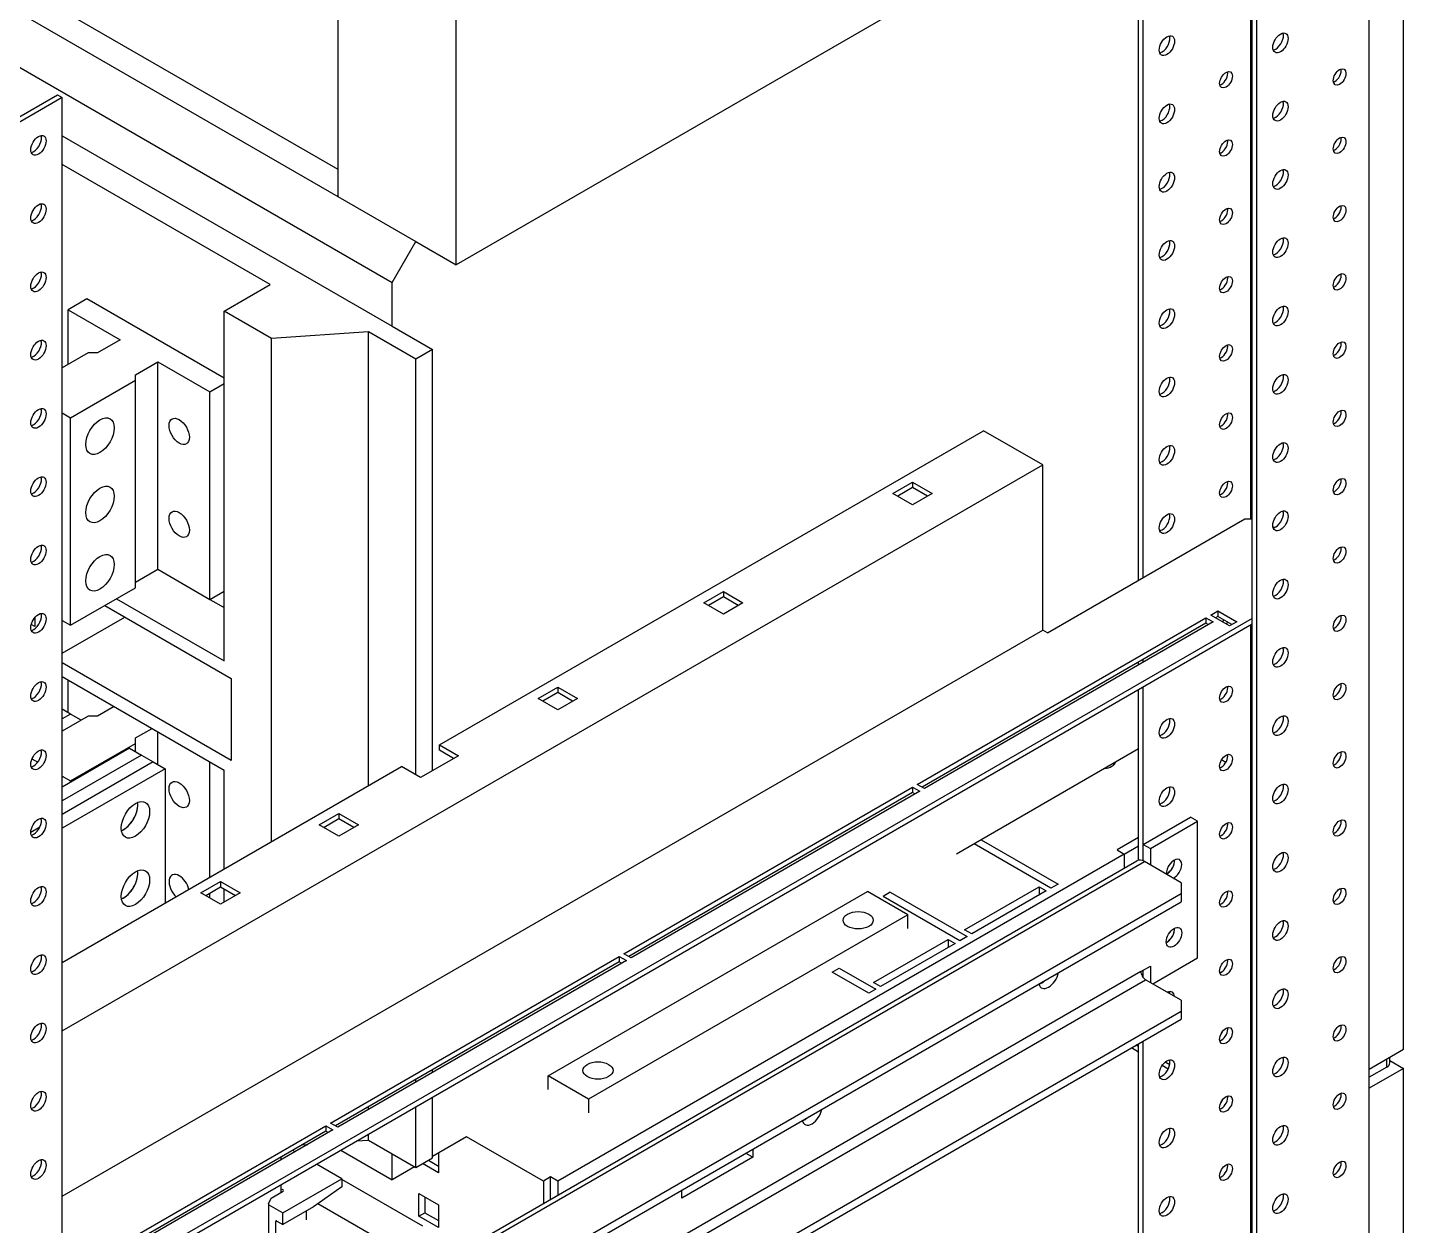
# Model space of a CAD drawing. Header units: millimetres. Extents: x -116965 to 323937, y 291661 to 566926.
# Drawn here: x -23646.8 to -23441.1, y 302216.9 to 302396 of the extents above; entities that cross this region are included whole.
import ezdxf

# ---------------------------------------------------------------- set-up
doc = ezdxf.new("R2010")
doc.units = ezdxf.units.MM
doc.layers.add('ALPHA', color=255, linetype='Continuous')

msp = doc.modelspace()

# ---------------------------------------------------------------- linework, layer by layer
at = {"layer": 'ALPHA'}
for p, q in [((-23463.943601, 302322.538049), (-23463.943601, 302507.678649)), ((-23480.737387, 302313.352463), (-23480.737387, 302498.799249)), ((-23480.03028, 302313.760711), (-23480.03028, 302498.391)), ((-23446.265931, 302028.803404), (-23446.265931, 302498.288938)), ((-23463.766824, 302019.515756), (-23463.766824, 302489.00129)), ((-23463.059717, 302019.107507), (-23463.059717, 302488.593041)), ((-23441.139407, 302243.235819), (-23441.139407, 302485.327055)), ((-23759.867791, 302466.853817), (-23600.415211, 302374.793828)), ((-23776.838353, 302464.404328), (-23592.283483, 302357.851524)), ((-23761.635557, 302463.791955), (-23600.415211, 302370.711345)), ((-23600.415212, 302407.657815), (-23600.415211, 302370.711345)), ((-23512.026864, 302401.329968), (-23582.737542, 302360.505138)), ((-23582.737542, 302360.505138), (-23582.737542, 302397.451608)), ((-23658.397965, 302376.630948), (-23642.311286, 302385.918596)), ((-23641.604179, 302385.510348), (-23658.397965, 302375.814451)), ((-23642.311286, 302385.918596), (-23641.604179, 302385.510348)), ((-23641.604179, 301916.024814), (-23641.604179, 302385.510348)), ((-23641.604179, 302379.794868), (-23592.283483, 302351.319551)), ((-23610.491483, 302357.545337), (-23641.604179, 302375.508261)), ((-23600.415211, 302370.711345), (-23588.747949, 302363.975248)), ((-23592.283483, 302357.851524), (-23588.747949, 302363.975248)), ((-23588.747949, 302363.975248), (-23582.737542, 302360.505138)), ((-23617.385774, 302353.564917), (-23610.491483, 302357.545337)), ((-23592.283483, 302351.319551), (-23592.283483, 302357.851524)), ((-23637.89187, 302355.402034), (-23640.720297, 302353.769041)), ((-23617.385774, 302343.562834), (-23637.89187, 302355.402034)), ((-23640.720297, 302353.769041), (-23632.942123, 302349.27831)), ((-23640.720297, 302345.604075), (-23640.720297, 302353.769041)), ((-23617.385773, 302301.309136), (-23617.385774, 302353.564917)), ((-23610.314706, 302349.482434), (-23617.385774, 302353.564917)), ((-23595.819017, 302350.503055), (-23610.314706, 302349.482434)), ((-23595.819016, 302282.631778), (-23595.819017, 302350.503055)), ((-23588.747949, 302346.420572), (-23595.819017, 302350.503055)), ((-23592.283483, 302351.319551), (-23586.273076, 302347.849441)), ((-23632.942123, 302349.27831), (-23636.30088, 302347.33913)), ((-23610.314705, 302274.262688), (-23610.314706, 302349.482434)), ((-23637.715094, 302347.33913), (-23641.604179, 302345.093765)), ((-23636.30088, 302347.33913), (-23637.715094, 302347.33913)), ((-23630.644026, 302344.073144), (-23627.285269, 302346.012323)), ((-23627.285269, 302346.012323), (-23619.507094, 302341.521592)), ((-23627.285268, 302314.985454), (-23627.285269, 302346.012323)), ((-23586.273076, 302347.849441), (-23588.747949, 302346.420572)), ((-23588.747949, 302284.264772), (-23588.747949, 302346.420572)), ((-23586.273075, 302284.877144), (-23586.273076, 302347.849441)), ((-23630.644026, 302343.256647), (-23630.644026, 302344.073144)), ((-23640.366744, 302337.643233), (-23630.644026, 302343.256647)), ((-23630.644025, 302312.229778), (-23630.644026, 302343.256647)), ((-23619.507094, 302341.521592), (-23617.385774, 302342.746337)), ((-23619.507094, 302310.494722), (-23619.507094, 302341.521592)), ((-23641.604179, 302338.357667), (-23640.366744, 302337.643233)), ((-23640.366744, 302306.616363), (-23640.366744, 302337.643233)), ((-23585.212414, 302288.755503), (-23503.895134, 302335.704056)), ((-23495.056299, 302330.600953), (-23503.895134, 302335.704056)), ((-23641.604179, 302245.991495), (-23495.056299, 302330.600953)), ((-23495.056299, 302305.901931), (-23495.056299, 302330.600953)), ((-23517.436229, 302326.314346), (-23514.501736, 302328.008576)), ((-23514.501736, 302328.008576), (-23514.501736, 302327.19208)), ((-23514.501736, 302328.008576), (-23511.567242, 302326.314346)), ((-23514.501736, 302324.620115), (-23517.436229, 302326.314346)), ((-23514.501736, 302327.19208), (-23516.729122, 302325.906098)), ((-23512.274349, 302325.906098), (-23514.501736, 302327.19208)), ((-23511.567242, 302326.314346), (-23514.501736, 302324.620115)), ((-23494.349192, 302305.493683), (-23464.827484, 302322.538049)), ((-23464.827484, 302322.538049), (-23463.766824, 302322.538049)), ((-23460.424412, 302321.220679), (-23460.656886, 302321.354898)), ((-23630.644025, 302313.046274), (-23627.285268, 302314.985454)), ((-23627.285268, 302314.985454), (-23619.507094, 302310.494722)), ((-23640.366744, 302306.616363), (-23630.644025, 302312.229778)), ((-23619.507094, 302310.494722), (-23617.385773, 302311.719467)), ((-23545.7205, 302309.984414), (-23542.786007, 302311.678645)), ((-23542.786007, 302311.678645), (-23542.786007, 302310.862148)), ((-23542.786007, 302311.678645), (-23539.851514, 302309.984414)), ((-23635.240219, 302309.576164), (-23616.325113, 302298.655522)), ((-23633.472452, 302310.596784), (-23617.385773, 302301.309136)), ((-23619.507094, 302310.494722), (-23617.385773, 302309.269978)), ((-23542.786007, 302308.290184), (-23545.7205, 302309.984414)), ((-23542.786007, 302310.862148), (-23545.013393, 302309.576166)), ((-23540.55862, 302309.576166), (-23542.786007, 302310.862148)), ((-23539.851514, 302309.984414), (-23542.786007, 302308.290184)), ((-23645.670044, 302307.793402), (-23645.670044, 302306.412239)), ((-23641.604179, 302302.431819), (-23632.235015, 302307.841109)), ((-23463.766824, 302307.636987), (-23641.604179, 302204.962541)), ((-23641.604179, 302307.330797), (-23640.366744, 302306.616363)), ((-23641.604179, 302204.146045), (-23463.766824, 302306.82049)), ((-23513.794629, 302282.835903), (-23470.661115, 302307.739049)), ((-23470.661115, 302306.922552), (-23513.087522, 302282.427655)), ((-23469.600455, 302307.126676), (-23512.733969, 302282.22353)), ((-23470.661115, 302307.739049), (-23470.661115, 302306.922552)), ((-23470.661115, 302307.739049), (-23469.600455, 302307.126676)), ((-23470.307562, 302306.718428), (-23470.661115, 302306.922552)), ((-23469.954008, 302308.147297), (-23468.893348, 302308.759669)), ((-23467.125581, 302306.514304), (-23469.954008, 302308.147297)), ((-23468.893348, 302307.943173), (-23469.246902, 302307.739049)), ((-23468.893348, 302308.759669), (-23468.893348, 302307.943173)), ((-23468.893348, 302308.759669), (-23466.064921, 302307.126676)), ((-23466.772028, 302306.718428), (-23468.893348, 302307.943173)), ((-23466.064921, 302307.126676), (-23467.125581, 302306.514304)), ((-23645.670044, 302306.412239), (-23646.224811, 302306.732534)), ((-23641.604179, 302221.292473), (-23495.056299, 302305.901931)), ((-23494.349192, 302305.493683), (-23495.056299, 302305.901931)), ((-23463.943601, 302039.866933), (-23463.943601, 302306.718428)), ((-23616.325113, 302286.408073), (-23641.604179, 302301.002949)), ((-23480.737387, 302300.696766), (-23480.737387, 302301.105014)), ((-23480.03028, 302301.105014), (-23480.03028, 302301.513262)), ((-23641.604179, 302298.961708), (-23617.385773, 302284.979204)), ((-23616.325113, 302298.655522), (-23616.325113, 302286.408073)), ((-23640.720297, 302293.552418), (-23640.720297, 302298.451398)), ((-23570.469237, 302295.695724), (-23567.534744, 302297.389954)), ((-23567.534744, 302296.573458), (-23569.76213, 302295.287476)), ((-23567.534744, 302297.389954), (-23567.534744, 302296.573458)), ((-23567.534744, 302297.389954), (-23564.600251, 302295.695724)), ((-23565.307358, 302295.287476), (-23567.534744, 302296.573458)), ((-23480.737387, 302271.503607), (-23480.737387, 302297.022531)), ((-23480.03028, 302271.393575), (-23480.03028, 302297.430779)), ((-23633.826006, 302294.470977), (-23636.300879, 302293.042108)), ((-23567.534744, 302294.001494), (-23570.469237, 302295.695724)), ((-23564.600251, 302295.695724), (-23567.534744, 302294.001494)), ((-23640.366743, 302293.348294), (-23641.604179, 302294.062728)), ((-23640.366743, 302293.348294), (-23641.604179, 302292.63386)), ((-23640.366743, 302293.348294), (-23641.604179, 302292.63386)), ((-23637.715093, 302293.042108), (-23641.604179, 302290.796743)), ((-23638.775753, 302292.429736), (-23640.366743, 302293.348294)), ((-23636.300879, 302293.042108), (-23637.715093, 302293.042108)), ((-23630.644025, 302289.776122), (-23628.169152, 302291.204991)), ((-23627.285268, 302285.795701), (-23627.285268, 302290.69468)), ((-23640.366743, 302283.346211), (-23630.644025, 302288.959625)), ((-23630.644025, 302288.959625), (-23630.644025, 302289.776122)), ((-23630.644025, 302287.73488), (-23630.644025, 302288.959625)), ((-23585.212414, 302287.939007), (-23585.212414, 302288.755503)), ((-23585.212414, 302288.755503), (-23582.383986, 302287.12251)), ((-23646.109527, 302286.661809), (-23645.230562, 302286.154338)), ((-23631.527909, 302288.245191), (-23641.604179, 302282.427653)), ((-23629.760142, 302287.22457), (-23641.604179, 302280.386411)), ((-23629.760142, 302287.22457), (-23641.604179, 302280.386411)), ((-23631.527909, 302288.245191), (-23629.760142, 302287.22457)), ((-23629.760142, 302287.22457), (-23627.992375, 302286.203949)), ((-23582.383986, 302287.12251), (-23588.040841, 302283.856524)), ((-23583.091093, 302286.714262), (-23585.212414, 302287.939007)), ((-23480.737387, 302288.143131), (-23507.961613, 302272.425216)), ((-23467.688018, 302286.120426), (-23468.330911, 302286.4916)), ((-23627.992375, 302286.203949), (-23641.604179, 302278.34517)), ((-23627.992375, 302286.203949), (-23641.604179, 302278.34517)), ((-23641.604179, 302256.197702), (-23590.869268, 302285.489517)), ((-23626.224608, 302285.183328), (-23641.604179, 302276.303928)), ((-23627.992375, 302286.203949), (-23626.224608, 302285.183328)), ((-23626.224608, 302285.183328), (-23626.224608, 302265.077102)), ((-23619.507093, 302268.955461), (-23619.507093, 302286.203949)), ((-23617.385773, 302270.180205), (-23617.385773, 302284.979204)), ((-23588.040841, 302283.856524), (-23590.869268, 302285.489517)), ((-23641.604179, 302284.060645), (-23640.366743, 302283.346211)), ((-23640.366743, 302283.142087), (-23640.366743, 302283.346211)), ((-23557.635249, 302257.524509), (-23514.501736, 302282.427655)), ((-23514.501736, 302282.427655), (-23514.501736, 302281.611158)), ((-23514.501736, 302282.427655), (-23513.441075, 302281.815282)), ((-23512.733969, 302282.22353), (-23513.794629, 302282.835903)), ((-23514.501736, 302281.611158), (-23556.928142, 302257.116261)), ((-23513.441075, 302281.815282), (-23556.574589, 302256.912136)), ((-23514.148182, 302281.407034), (-23514.501736, 302281.611158)), ((-23603.172926, 302276.814241), (-23600.238433, 302278.508471)), ((-23600.238433, 302278.508471), (-23600.238433, 302277.691974)), ((-23600.238433, 302278.508471), (-23597.30394, 302276.814241)), ((-23644.94111, 302276.418592), (-23646.288762, 302275.640525)), ((-23644.94111, 302276.418592), (-23646.288762, 302275.640525)), ((-23600.238433, 302275.12001), (-23603.172926, 302276.814241)), ((-23600.238433, 302277.691974), (-23602.465819, 302276.405992)), ((-23598.011046, 302276.405992), (-23600.238433, 302277.691974)), ((-23597.30394, 302276.814241), (-23600.238433, 302275.12001)), ((-23480.03028, 302273.85444), (-23472.959212, 302277.936923)), ((-23478.96962, 302273.242068), (-23471.898552, 302277.324551)), ((-23471.898552, 302277.324551), (-23472.959212, 302277.936923)), ((-23471.898552, 302256.912136), (-23471.898552, 302277.324551)), ((-23493.818862, 302267.322468), (-23505.309347, 302273.956503)), ((-23504.248687, 302274.568875), (-23492.758202, 302267.93484)), ((-23480.737387, 302274.875061), (-23483.919367, 302273.037944)), ((-23482.858707, 302272.425571), (-23567.534744, 302223.53784)), ((-23483.919367, 302273.037944), (-23482.858707, 302272.425571)), ((-23482.858707, 302272.425571), (-23480.737387, 302273.650316)), ((-23482.858707, 302272.425571), (-23482.858707, 302270.328792)), ((-23480.03028, 302271.393575), (-23480.03028, 302273.85444)), ((-23480.03028, 302273.85444), (-23478.96962, 302273.242068)), ((-23478.96962, 302273.242068), (-23478.96962, 302270.792578)), ((-23641.604179, 302178.677051), (-23480.978503, 302271.414329)), ((-23641.604179, 302177.916092), (-23479.853503, 302271.302889)), ((-23474.373426, 302268.138964), (-23479.853503, 302271.302889)), ((-23620.850595, 302266.608033), (-23617.916102, 302268.302264)), ((-23617.916102, 302268.302264), (-23617.916102, 302267.485767)), ((-23617.916102, 302268.302264), (-23614.981609, 302266.608033)), ((-23492.758202, 302267.93484), (-23493.818862, 302267.322468)), ((-23474.373426, 302268.138964), (-23474.373426, 302266.505971)), ((-23641.604179, 302169.955251), (-23474.373426, 302266.505971)), ((-23617.916102, 302264.913803), (-23620.850595, 302266.608033)), ((-23617.916102, 302267.485767), (-23620.143489, 302266.199785)), ((-23619.507093, 302265.832362), (-23619.507093, 302266.567208)), ((-23615.688716, 302266.199785), (-23617.916102, 302267.485767)), ((-23614.981609, 302266.608033), (-23617.916102, 302264.913803)), ((-23617.385773, 302265.219989), (-23617.385773, 302267.179581)), ((-23568.948958, 302239.255397), (-23521.21925, 302266.812157)), ((-23515.208842, 302263.342047), (-23521.21925, 302266.812157)), ((-23507.430668, 302259.463689), (-23518.921153, 302266.097723)), ((-23517.860492, 302266.710095), (-23518.921152, 302266.097723)), ((-23517.860492, 302266.710096), (-23506.370007, 302260.076061)), ((-23506.723561, 302261.096682), (-23495.586629, 302267.526592)), ((-23494.525969, 302266.91422), (-23505.662901, 302260.484309)), ((-23495.586629, 302267.526592), (-23495.586629, 302266.301847)), ((-23495.586629, 302267.526592), (-23494.525969, 302266.91422)), ((-23474.373426, 302266.505971), (-23474.373426, 302265.281226)), ((-23641.604179, 302168.730506), (-23474.373426, 302265.281226)), ((-23515.208842, 302263.342047), (-23562.93855, 302235.785286)), ((-23515.208842, 302261.300806), (-23515.208842, 302263.342047)), ((-23520.335366, 302253.237902), (-23509.198435, 302259.667813)), ((-23509.198435, 302259.667813), (-23509.198435, 302258.443068)), ((-23509.198435, 302259.667813), (-23508.137774, 302259.05544)), ((-23506.370007, 302260.076061), (-23507.430668, 302259.463689)), ((-23505.662901, 302260.484309), (-23506.723561, 302261.096682)), ((-23556.574589, 302256.912136), (-23557.635249, 302257.524509)), ((-23508.137774, 302259.05544), (-23519.274706, 302252.62553)), ((-23601.47587, 302232.213115), (-23558.342356, 302257.116261)), ((-23558.342356, 302256.299764), (-23600.768763, 302231.804867)), ((-23557.281696, 302256.503888), (-23600.415209, 302231.600742)), ((-23558.342356, 302257.116261), (-23558.342356, 302256.299764)), ((-23558.342356, 302257.116261), (-23557.281696, 302256.503888)), ((-23557.988803, 302256.09564), (-23558.342356, 302256.299764)), ((-23480.383833, 302254.870895), (-23478.96962, 302255.687392)), ((-23478.96962, 302255.687392), (-23478.96962, 302253.237902)), ((-23478.616066, 302253.033778), (-23471.898552, 302256.912136)), ((-23480.383833, 302254.870895), (-23641.604179, 302161.790285)), ((-23641.604179, 302160.157292), (-23479.676727, 302253.64615)), ((-23521.042473, 302251.604909), (-23526.522551, 302254.768833)), ((-23526.52255, 302254.768833), (-23525.46189, 302255.381205)), ((-23525.46189, 302255.381206), (-23519.981813, 302252.217282)), ((-23480.03028, 302253.959664), (-23480.03028, 302255.075019)), ((-23480.03028, 302253.959664), (-23480.03028, 302255.075019)), ((-23474.373426, 302250.584288), (-23479.676727, 302253.64615)), ((-23519.981813, 302252.217282), (-23521.042473, 302251.604909)), ((-23519.274706, 302252.62553), (-23520.335366, 302253.237902)), ((-23474.373426, 302250.584288), (-23474.373426, 302248.951295)), ((-23641.604179, 302152.400574), (-23474.373426, 302248.951295)), ((-23641.604179, 302151.175829), (-23474.373426, 302247.72655)), ((-23474.373426, 302248.951295), (-23474.373426, 302247.72655)), ((-23468.38857, 302245.495937), (-23468.413488, 302245.510323)), ((-23480.737387, 302242.82757), (-23481.798047, 302243.439943)), ((-23480.737387, 302243.644067), (-23481.09094, 302243.848191)), ((-23481.09094, 302243.848191), (-23480.737387, 302243.644067)), ((-23480.737387, 302085.651979), (-23480.737387, 302244.052315)), ((-23480.03028, 302046.460143), (-23480.03028, 302244.460564)), ((-23446.265931, 302240.276019), (-23441.139407, 302243.235819)), ((-23476.078117, 302240.954036), (-23476.734599, 302241.333056)), ((-23476.734599, 302241.333056), (-23476.078117, 302240.954036)), ((-23443.614281, 302240.582205), (-23443.614281, 302241.80695)), ((-23443.174941, 302241.194577), (-23443.174941, 302242.060603)), ((-23443.174941, 302241.553297), (-23441.139407, 302240.378081)), ((-23586.273074, 302239.765708), (-23586.273074, 302240.173956)), ((-23568.948958, 302237.214157), (-23568.948958, 302239.255397)), ((-23562.93855, 302235.785286), (-23568.948958, 302239.255397)), ((-23476.305786, 302240.268985), (-23477.214036, 302240.793363)), ((-23443.614281, 302240.582205), (-23446.265931, 302239.051274)), ((-23441.139407, 302240.378081), (-23446.265931, 302237.418281)), ((-23441.139407, 302161.586161), (-23441.139407, 302240.378081)), ((-23588.747948, 302238.336839), (-23588.747948, 302238.745087)), ((-23586.273074, 302227.007948), (-23586.273074, 302236.091473)), ((-23562.93855, 302235.785286), (-23562.93855, 302233.744047)), ((-23595.819016, 302234.254356), (-23595.819016, 302234.662604)), ((-23588.747948, 302225.579079), (-23588.747948, 302234.662604)), ((-23641.604179, 302209.045024), (-23602.182976, 302231.804867)), ((-23601.122316, 302231.192494), (-23641.604179, 302207.82028)), ((-23602.182976, 302230.98837), (-23641.604179, 302208.228528)), ((-23602.182976, 302231.804867), (-23602.182976, 302230.98837)), ((-23602.182976, 302231.804867), (-23601.122316, 302231.192494)), ((-23601.829423, 302230.784246), (-23602.182976, 302230.98837)), ((-23600.415209, 302231.600742), (-23601.47587, 302232.213115)), ((-23605.68414, 302228.966972), (-23604.878824, 302229.023673)), ((-23597.63098, 302229.533984), (-23595.819016, 302229.661561)), ((-23595.819016, 302229.661561), (-23595.819016, 302230.580122)), ((-23595.819016, 302229.661561), (-23588.747948, 302225.579079)), ((-23581.146549, 302230.171872), (-23586.273074, 302227.212072)), ((-23569.656064, 302223.53784), (-23581.146549, 302230.171875)), ((-23608.900491, 302227.110011), (-23608.900491, 302226.701763)), ((-23606.779172, 302227.926507), (-23607.132725, 302228.130631)), ((-23599.973269, 302228.181662), (-23592.283482, 302223.741961)), ((-23592.283482, 302223.741961), (-23592.283482, 302227.62032)), ((-23588.747948, 302225.579079), (-23586.273074, 302227.007948)), ((-23586.856435, 302226.671144), (-23585.336157, 302225.793412)), ((-23585.336157, 302227.753001), (-23585.336157, 302224.772791)), ((-23538.366589, 302227.110011), (-23548.973191, 302220.986287)), ((-23539.42725, 302227.722384), (-23538.366589, 302227.110011)), ((-23538.366589, 302228.334756), (-23538.366589, 302227.110011)), ((-23599.796491, 302223.895054), (-23603.597191, 302226.08939)), ((-23588.924725, 302225.681141), (-23592.283482, 302223.741961)), ((-23585.336157, 302224.772791), (-23587.740318, 302226.160834)), ((-23608.900491, 302223.027528), (-23608.900491, 302221.843607)), ((-23608.635326, 302218.791951), (-23599.796491, 302223.895054)), ((-23599.796491, 302222.670309), (-23604.039132, 302219.705916)), ((-23599.796491, 302223.895054), (-23599.796491, 302222.670309)), ((-23587.687287, 302216.80174), (-23599.796491, 302223.792992)), ((-23568.595404, 302224.150212), (-23569.656064, 302223.53784)), ((-23569.656064, 302223.53784), (-23569.656064, 302220.216315)), ((-23568.595404, 302222.925468), (-23568.595404, 302224.150212)), ((-23567.534744, 302223.53784), (-23568.595404, 302224.150212)), ((-23568.595404, 302220.828687), (-23568.595404, 302222.925468)), ((-23567.534744, 302223.53784), (-23567.534744, 302221.44106)), ((-23610.76099, 302220.121266), (-23610.35006, 302221.006698)), ((-23610.35006, 302221.006698), (-23608.582293, 302222.027318)), ((-23588.270651, 302218.302056), (-23588.27065, 302221.690516)), ((-23588.27065, 302221.690516), (-23585.336157, 302219.996286)), ((-23587.386767, 302221.180206), (-23587.386767, 302218.812366)), ((-23548.973191, 302220.986287), (-23548.973191, 302222.211032)), ((-23610.769509, 302220.083908), (-23610.769509, 302201.712735)), ((-23610.696286, 302219.981846), (-23608.635326, 302218.791951)), ((-23610.696285, 302201.610673), (-23610.696286, 302219.981846)), ((-23604.039132, 302219.706427), (-23608.635326, 302217.052813)), ((-23608.635326, 302217.052813), (-23608.635326, 302218.791951)), ((-23605.099792, 302217.732439), (-23605.099792, 302219.094054)), ((-23604.039574, 302219.706171), (-23604.039132, 302219.705916)), ((-23604.039132, 302219.705916), (-23604.039132, 302219.706427)), ((-23590.869268, 302212.923381), (-23603.395677, 302220.155507)), ((-23588.270651, 302218.302056), (-23587.386767, 302218.812366)), ((-23587.386767, 302218.812366), (-23585.336157, 302217.628446)), ((-23585.336157, 302219.996286), (-23585.336157, 302216.607825)), ((-23609.695986, 302217.461061), (-23609.519209, 302217.563123)), ((-23609.695986, 302217.461061), (-23609.695986, 302202.976412)), ((-23609.519209, 302217.563123), (-23608.635326, 302217.052813)), ((-23585.336157, 302216.607825), (-23588.270651, 302218.302056))]:
    msp.add_line(p, q, dxfattribs=at)
for centre, major_axis, ratio, start_param, end_param in [((-23459.524183, 302393.675314), (0.8125, 1.407291), 0.5773502692, 2.3561944902, 8.6393797974), ((-23476.494746, 302393.267065), (0.8125, 1.407291), 0.5773502692, 2.3561944902, 8.6393797974), ((-23477.201853, 302393.675314), (0.8125, 1.407291), 0.5773502692, 3.926990817, 5.8329886172), ((-23460.23129, 302394.083562), (0.8125, 1.407291), 0.5773502692, 3.926990817, 5.8329886172), ((-23477.201853, 302393.675314), (0.8125, 1.407291), 0.5773502692, 3.5917893435, 3.926990817), ((-23460.23129, 302394.083562), (0.8125, 1.407291), 0.5773502692, 3.5917893435, 3.926990817), ((-23467.655911, 302388.163962), (0.675, 1.169134), 0.5773502692, 2.3561944902, 8.6393797974), ((-23468.363018, 302388.57221), (0.675, 1.169134), 0.5773502692, 3.926990817, 5.7318997087), ((-23450.685348, 302388.57221), (0.675, 1.169134), 0.5773502692, 2.3561944902, 8.6393797974), ((-23451.392455, 302388.980458), (0.675, 1.169134), 0.5773502692, 3.926990817, 5.7318997087), ((-23468.363018, 302388.57221), (0.675, 1.169134), 0.5773502692, 3.692878252, 3.926990817), ((-23451.392455, 302388.980458), (0.675, 1.169134), 0.5773502692, 3.692878252, 3.926990817), ((-23459.524183, 302383.469106), (0.8125, 1.407291), 0.5773502692, 2.3561944902, 8.6393797974), ((-23460.23129, 302383.877355), (0.8125, 1.407291), 0.5773502692, 3.926990817, 5.8329886172), ((-23476.494746, 302383.060858), (0.8125, 1.407291), 0.5773502692, 2.3561944902, 8.6393797974), ((-23477.201853, 302383.469106), (0.8125, 1.407291), 0.5773502692, 3.926990817, 5.8329886172), ((-23477.201853, 302383.469106), (0.8125, 1.407291), 0.5773502692, 3.5917893435, 3.926990817), ((-23460.23129, 302383.877355), (0.8125, 1.407291), 0.5773502692, 3.5917893435, 3.926990817), ((-23645.139713, 302378.366003), (0.8125, 1.407291), 0.5773502692, 2.3561944902, 8.6393797974), ((-23645.84682, 302378.774251), (0.8125, 1.407291), 0.5773502692, 3.926990817, 5.8329886172), ((-23467.655911, 302377.957755), (0.675, 1.169134), 0.5773502692, 2.3561944902, 8.6393797974), ((-23468.363018, 302378.366003), (0.675, 1.169134), 0.5773502692, 3.926990817, 5.7318997087), ((-23450.685348, 302378.366003), (0.675, 1.169134), 0.5773502692, 2.3561944902, 8.6393797974), ((-23451.392455, 302378.774251), (0.675, 1.169134), 0.5773502692, 3.926990817, 5.7318997087), ((-23645.84682, 302378.774251), (0.8125, 1.407291), 0.5773502692, 3.5917893435, 3.926990817), ((-23468.363018, 302378.366003), (0.675, 1.169134), 0.5773502692, 3.692878252, 3.926990817), ((-23451.392455, 302378.774251), (0.675, 1.169134), 0.5773502692, 3.692878252, 3.926990817), ((-23459.524183, 302373.262899), (0.8125, 1.407291), 0.5773502692, 2.3561944902, 8.6393797974), ((-23460.23129, 302373.671148), (0.8125, 1.407291), 0.5773502692, 3.926990817, 5.8329886172), ((-23476.494746, 302372.854651), (0.8125, 1.407291), 0.5773502692, 2.3561944902, 8.6393797974), ((-23477.201853, 302373.262899), (0.8125, 1.407291), 0.5773502692, 3.926990817, 5.8329886172), ((-23477.201853, 302373.262899), (0.8125, 1.407291), 0.5773502692, 3.5917893435, 3.926990817), ((-23460.23129, 302373.671148), (0.8125, 1.407291), 0.5773502692, 3.5917893435, 3.926990817), ((-23645.139713, 302368.159796), (0.8125, 1.407291), 0.5773502692, 2.3561944902, 8.6393797974), ((-23645.84682, 302368.568044), (0.8125, 1.407291), 0.5773502692, 3.926990817, 5.8329886172), ((-23467.655911, 302367.751547), (0.675, 1.169134), 0.5773502692, 2.3561944902, 8.6393797974), ((-23468.363018, 302368.159796), (0.675, 1.169134), 0.5773502692, 3.926990817, 5.7318997087), ((-23450.685348, 302368.159796), (0.675, 1.169134), 0.5773502692, 2.3561944902, 8.6393797974), ((-23451.392455, 302368.568044), (0.675, 1.169134), 0.5773502692, 3.926990817, 5.7318997087), ((-23645.84682, 302368.568044), (0.8125, 1.407291), 0.5773502692, 3.5917893435, 3.926990817), ((-23468.363018, 302368.159796), (0.675, 1.169134), 0.5773502692, 3.692878252, 3.926990817), ((-23451.392455, 302368.568044), (0.675, 1.169134), 0.5773502692, 3.692878252, 3.926990817), ((-23459.524183, 302363.056692), (0.8125, 1.407291), 0.5773502692, 2.3561944902, 8.6393797974), ((-23460.23129, 302363.46494), (0.8125, 1.407291), 0.5773502692, 3.926990817, 5.8329886172), ((-23476.494746, 302362.648444), (0.8125, 1.407291), 0.5773502692, 2.3561944902, 8.6393797974), ((-23477.201853, 302363.056692), (0.8125, 1.407291), 0.5773502692, 3.926990817, 5.8329886172), ((-23477.201853, 302363.056692), (0.8125, 1.407291), 0.5773502692, 3.5917893435, 3.926990817), ((-23460.23129, 302363.46494), (0.8125, 1.407291), 0.5773502692, 3.5917893435, 3.926990817), ((-23645.139713, 302357.953588), (0.8125, 1.407291), 0.5773502692, 2.3561944902, 8.6393797974), ((-23645.84682, 302358.361837), (0.8125, 1.407291), 0.5773502692, 3.926990817, 5.8329886172), ((-23467.655911, 302357.54534), (0.675, 1.169134), 0.5773502692, 2.3561944902, 8.6393797974), ((-23468.363018, 302357.953588), (0.675, 1.169134), 0.5773502692, 3.926990817, 5.7318997087), ((-23450.685348, 302357.953588), (0.675, 1.169134), 0.5773502692, 2.3561944902, 8.6393797974), ((-23451.392455, 302358.361837), (0.675, 1.169134), 0.5773502692, 3.926990817, 5.7318997087), ((-23645.84682, 302358.361837), (0.8125, 1.407291), 0.5773502692, 3.5917893435, 3.926990817), ((-23468.363018, 302357.953588), (0.675, 1.169134), 0.5773502692, 3.692878252, 3.926990817), ((-23451.392455, 302358.361837), (0.675, 1.169134), 0.5773502692, 3.692878252, 3.926990817), ((-23476.494746, 302352.442236), (0.8125, 1.407291), 0.5773502692, 2.3561944902, 8.6393797974), ((-23459.524183, 302352.850485), (0.8125, 1.407291), 0.5773502692, 2.3561944902, 8.6393797974), ((-23460.23129, 302353.258733), (0.8125, 1.407291), 0.5773502692, 3.926990817, 5.8329886172), ((-23477.201853, 302352.850485), (0.8125, 1.407291), 0.5773502692, 3.926990817, 5.8329886172), ((-23477.201853, 302352.850485), (0.8125, 1.407291), 0.5773502692, 3.5917893435, 3.926990817), ((-23460.23129, 302353.258733), (0.8125, 1.407291), 0.5773502692, 3.5917893435, 3.926990817), ((-23645.139713, 302347.747381), (0.8125, 1.407291), 0.5773502692, 2.3561944902, 8.6393797974), ((-23645.84682, 302348.155629), (0.8125, 1.407291), 0.5773502692, 3.926990817, 5.8329886172), ((-23467.655911, 302347.339133), (0.675, 1.169134), 0.5773502692, 2.3561944902, 8.6393797974), ((-23468.363018, 302347.747381), (0.675, 1.169134), 0.5773502692, 3.926990817, 5.7318997087), ((-23450.685348, 302347.747381), (0.675, 1.169134), 0.5773502692, 2.3561944902, 8.6393797974), ((-23451.392455, 302348.155629), (0.675, 1.169134), 0.5773502692, 3.926990817, 5.7318997087), ((-23645.84682, 302348.155629), (0.8125, 1.407291), 0.5773502692, 3.5917893435, 3.926990817), ((-23468.363018, 302347.747381), (0.675, 1.169134), 0.5773502692, 3.692878252, 3.926990817), ((-23451.392455, 302348.155629), (0.675, 1.169134), 0.5773502692, 3.692878252, 3.926990817), ((-23476.494746, 302342.236029), (0.8125, 1.407291), 0.5773502692, 2.3561944902, 8.6393797974), ((-23459.524183, 302342.644277), (0.8125, 1.407291), 0.5773502692, 2.3561944902, 8.6393797974), ((-23460.23129, 302343.052526), (0.8125, 1.407291), 0.5773502692, 3.926990817, 5.8329886172), ((-23477.201853, 302342.644277), (0.8125, 1.407291), 0.5773502692, 3.926990817, 5.8329886172), ((-23477.201853, 302342.644277), (0.8125, 1.407291), 0.5773502692, 3.5917893435, 3.926990817), ((-23460.23129, 302343.052526), (0.8125, 1.407291), 0.5773502692, 3.5917893435, 3.926990817), ((-23645.139713, 302337.541174), (0.8125, 1.407291), 0.5773502692, 2.3561944902, 8.6393797974), ((-23645.84682, 302337.949422), (0.8125, 1.407291), 0.5773502692, 3.926990817, 5.8329886172), ((-23635.947327, 302334.887557), (1.5, 2.598076), 0.5773502692, 2.3561944902, 8.6393797974), ((-23624.103288, 302335.601992), (-1.075, 1.861955), 0.5773502606, 0.7853981559, 7.0685834631), ((-23467.655911, 302337.132926), (0.675, 1.169134), 0.5773502692, 2.3561944902, 8.6393797974), ((-23468.363018, 302337.541174), (0.675, 1.169134), 0.5773502692, 3.926990817, 5.7318997087), ((-23450.685348, 302337.541174), (0.675, 1.169134), 0.5773502692, 2.3561944902, 8.6393797974), ((-23451.392455, 302337.949422), (0.675, 1.169134), 0.5773502692, 3.926990817, 5.7318997087), ((-23645.84682, 302337.949422), (0.8125, 1.407291), 0.5773502692, 3.5917893435, 3.926990817), ((-23468.363018, 302337.541174), (0.675, 1.169134), 0.5773502692, 3.692878252, 3.926990817), ((-23451.392455, 302337.949422), (0.675, 1.169134), 0.5773502692, 3.692878252, 3.926990817), ((-23476.494746, 302332.029822), (0.8125, 1.407291), 0.5773502692, 2.3561944902, 8.6393797974), ((-23459.524183, 302332.43807), (0.8125, 1.407291), 0.5773502692, 2.3561944902, 8.6393797974), ((-23460.23129, 302332.846318), (0.8125, 1.407291), 0.5773502692, 3.926990817, 5.8329886172), ((-23477.201853, 302332.43807), (0.8125, 1.407291), 0.5773502692, 3.926990817, 5.8329886172), ((-23460.23129, 302332.846318), (0.8125, 1.407291), 0.5773502692, 3.5917893435, 3.926990817), ((-23477.201853, 302332.43807), (0.8125, 1.407291), 0.5773502692, 3.5917893435, 3.926990817), ((-23645.139713, 302327.334967), (0.8125, 1.407291), 0.5773502692, 2.3561944902, 8.6393797974), ((-23645.84682, 302327.743215), (0.8125, 1.407291), 0.5773502692, 3.926990817, 5.8329886172), ((-23635.947327, 302324.68135), (1.5, 2.598076), 0.5773502692, 2.3561944902, 8.6393797974), ((-23467.655911, 302326.926718), (0.675, 1.169134), 0.5773502692, 2.3561944902, 8.6393797974), ((-23468.363018, 302327.334967), (0.675, 1.169134), 0.5773502692, 3.926990817, 5.7318997087), ((-23450.685348, 302327.334967), (0.675, 1.169134), 0.5773502692, 2.3561944902, 8.6393797974), ((-23451.392455, 302327.743215), (0.675, 1.169134), 0.5773502692, 3.926990817, 5.7318997087), ((-23645.84682, 302327.743215), (0.8125, 1.407291), 0.5773502692, 3.5917893435, 3.926990817), ((-23468.363018, 302327.334967), (0.675, 1.169134), 0.5773502692, 3.692878252, 3.926990817), ((-23451.392455, 302327.743215), (0.675, 1.169134), 0.5773502692, 3.692878252, 3.926990817), ((-23624.103288, 302321.72155), (-1.075, 1.861955), 0.5773502606, 0.7853981559, 7.0685834631), ((-23476.494746, 302321.823615), (0.8125, 1.407291), 0.5773502692, 2.3561944902, 8.6393797974), ((-23477.201853, 302322.231863), (0.8125, 1.407291), 0.5773502692, 3.926990817, 5.8329886172), ((-23459.524183, 302322.231863), (0.8125, 1.407291), 0.5773502692, 2.3561944902, 8.6393797974), ((-23460.23129, 302322.640111), (0.8125, 1.407291), 0.5773502692, 3.926990817, 5.8329886172), ((-23460.23129, 302322.640111), (0.8125, 1.407291), 0.5773502692, 3.5917893435, 3.926990817), ((-23477.201853, 302322.231863), (0.8125, 1.407291), 0.5773502692, 3.5917893435, 3.926990817), ((-23645.139713, 302317.128759), (0.8125, 1.407291), 0.5773502692, 2.3561944902, 8.6393797974), ((-23645.84682, 302317.537008), (0.8125, 1.407291), 0.5773502692, 3.926990817, 5.8329886172), ((-23635.947326, 302314.475143), (1.5, 2.598076), 0.5773502692, 2.3561944902, 8.6393797974), ((-23450.685348, 302317.128759), (0.675, 1.169134), 0.5773502692, 2.3561944902, 8.6393797974), ((-23451.392455, 302317.537008), (0.675, 1.169134), 0.5773502692, 3.926990817, 5.7318997087), ((-23645.84682, 302317.537008), (0.8125, 1.407291), 0.5773502692, 3.5917893435, 3.926990817), ((-23451.392455, 302317.537008), (0.675, 1.169134), 0.5773502692, 3.692878252, 3.926990817), ((-23459.524183, 302312.025656), (0.8125, 1.407291), 0.5773502692, 2.3561944902, 8.6393797974), ((-23460.23129, 302312.433904), (0.8125, 1.407291), 0.5773502692, 3.926990817, 5.8329886172), ((-23460.23129, 302312.433904), (0.8125, 1.407291), 0.5773502692, 3.5917893435, 3.926990817), ((-23645.139713, 302306.922552), (0.8125, 1.407291), 0.5773502692, 2.3561944902, 8.6393797974), ((-23645.84682, 302307.3308), (0.8125, 1.407291), 0.5773502692, 3.926990817, 5.8329886172), ((-23467.655911, 302306.514304), (0.675, 1.169134), 0.5773502692, 1.0947035743, 1.3730923532), ((-23468.363018, 302306.922552), (0.675, 1.169134), 0.5773502692, 4.9100929539, 5.1884817329), ((-23450.685348, 302306.922552), (0.675, 1.169134), 0.5773502692, 2.3561944902, 8.6393797974), ((-23451.392455, 302307.3308), (0.675, 1.169134), 0.5773502692, 3.926990817, 5.7318997087), ((-23645.84682, 302307.3308), (0.8125, 1.407291), 0.5773502692, 3.5917893435, 3.926990817), ((-23451.392455, 302307.3308), (0.675, 1.169134), 0.5773502692, 3.692878252, 3.926990817), ((-23459.524183, 302301.819448), (0.8125, 1.407291), 0.5773502692, 2.3561944902, 8.6393797974), ((-23460.23129, 302302.227697), (0.8125, 1.407291), 0.5773502692, 3.926990817, 5.8329886172), ((-23460.23129, 302302.227697), (0.8125, 1.407291), 0.5773502692, 3.5917893435, 3.926990817), ((-23645.139713, 302296.716345), (0.8125, 1.407291), 0.5773502692, 2.3561944902, 8.6393797974), ((-23645.84682, 302297.124593), (0.8125, 1.407291), 0.5773502692, 3.926990817, 5.8329886172), ((-23467.655911, 302296.308096), (0.675, 1.169134), 0.5773502692, 2.3561944902, 8.6393797974), ((-23468.363018, 302296.716345), (0.675, 1.169134), 0.5773502692, 3.926990817, 5.7318997087), ((-23450.685348, 302296.716345), (0.675, 1.169134), 0.5773502692, 2.3561944902, 8.6393797974), ((-23451.392455, 302297.124593), (0.675, 1.169134), 0.5773502692, 3.926990817, 5.7318997087), ((-23645.84682, 302297.124593), (0.8125, 1.407291), 0.5773502692, 3.5917893435, 3.926990817), ((-23468.363018, 302296.716345), (0.675, 1.169134), 0.5773502692, 3.692878252, 3.926990817), ((-23451.392455, 302297.124593), (0.675, 1.169134), 0.5773502692, 3.692878252, 3.926990817), ((-23476.494746, 302291.204993), (0.8125, 1.407291), 0.5773502692, 2.3561944902, 8.6393797974), ((-23477.201853, 302291.613241), (0.8125, 1.407291), 0.5773502692, 3.926990817, 5.8329886172), ((-23459.524183, 302291.613241), (0.8125, 1.407291), 0.5773502692, 2.3561944902, 8.6393797974), ((-23460.23129, 302292.021489), (0.8125, 1.407291), 0.5773502692, 3.926990817, 5.8329886172), ((-23460.23129, 302292.021489), (0.8125, 1.407291), 0.5773502692, 3.5917893435, 3.926990817), ((-23477.201853, 302291.613241), (0.8125, 1.407291), 0.5773502692, 3.5917893435, 3.926990817), ((-23645.139713, 302286.510137), (0.8125, 1.407291), 0.5773502692, 2.3561944902, 8.6393797974), ((-23645.84682, 302286.918386), (0.8125, 1.407291), 0.5773502692, 3.926990817, 5.8329886172), ((-23467.655911, 302286.101889), (0.675, 1.169134), 0.5773502692, 2.3561944902, 8.6393797974), ((-23468.363018, 302286.510137), (0.675, 1.169134), 0.5773502692, 3.926990817, 5.7318997087), ((-23450.685348, 302286.510137), (0.675, 1.169134), 0.5773502692, 2.3561944902, 8.6393797974), ((-23451.392455, 302286.918386), (0.675, 1.169134), 0.5773502692, 3.926990817, 5.7318997087), ((-23645.84682, 302286.918386), (0.8125, 1.407291), 0.5773502692, 3.5917893435, 3.926990817), ((-23486.217464, 302286.408075), (-2.125, 0), 0.5773502606, 1.7530023183, 2.9593867366), ((-23486.217464, 302285.18333), (-2.125, 0), 0.5773502606, 3.6641919888, 3.8090711506), ((-23468.363018, 302286.510137), (0.675, 1.169134), 0.5773502692, 3.692878252, 3.926990817), ((-23451.392455, 302286.918386), (0.675, 1.169134), 0.5773502692, 3.692878252, 3.926990817), ((-23624.103287, 302281.30497), (-1.075, 1.861955), 0.5773502606, 0.7853981559, 7.0685834631), ((-23476.494746, 302280.998786), (0.8125, 1.407291), 0.5773502692, 2.3561944902, 8.6393797974), ((-23477.201853, 302281.407034), (0.8125, 1.407291), 0.5773502692, 3.926990817, 5.8329886172), ((-23459.524183, 302281.407034), (0.8125, 1.407291), 0.5773502692, 2.3561944902, 8.6393797974), ((-23460.23129, 302281.815282), (0.8125, 1.407291), 0.5773502692, 3.926990817, 5.8329886172), ((-23630.644025, 302277.528673), (1.5, 2.598076), 0.5773502692, 2.3561944902, 8.6393797974), ((-23632.411792, 302278.549294), (1.5, 2.598076), 0.5773502692, 3.7717298997, 5.6530480611), ((-23632.411792, 302278.549294), (1.5, 2.598076), 0.5773502692, 3.9269908319, 5.6530480611), ((-23477.201853, 302281.407034), (0.8125, 1.407291), 0.5773502692, 3.5917893435, 3.926990817), ((-23460.23129, 302281.815282), (0.8125, 1.407291), 0.5773502692, 3.5917893435, 3.926990817), ((-23645.139713, 302276.30393), (0.8125, 1.407291), 0.5773502692, 2.3561944902, 8.6393797974), ((-23645.84682, 302276.712179), (0.8125, 1.407291), 0.5773502692, 3.926990817, 5.8329886172), ((-23632.411792, 302278.549294), (1.5, 2.598076), 0.5773502692, 3.7717298997, 3.9269908319), ((-23467.655911, 302275.895682), (0.675, 1.169134), 0.5773502692, 2.3561944902, 8.6393797974), ((-23468.363018, 302276.30393), (0.675, 1.169134), 0.5773502692, 3.926990817, 5.7318997087), ((-23450.685348, 302276.30393), (0.675, 1.169134), 0.5773502692, 2.3561944902, 8.6393797974), ((-23451.392455, 302276.712179), (0.675, 1.169134), 0.5773502692, 3.926990817, 5.7318997087), ((-23645.84682, 302276.712179), (0.8125, 1.407291), 0.5773502692, 3.5917893435, 3.926990817), ((-23468.363018, 302276.30393), (0.675, 1.169134), 0.5773502692, 3.692878252, 3.926990817), ((-23451.392455, 302276.712179), (0.675, 1.169134), 0.5773502692, 3.692878252, 3.926990817), ((-23459.524183, 302271.200827), (0.8125, 1.407291), 0.5773502692, 2.3561944902, 8.6393797974), ((-23460.23129, 302271.609075), (0.8125, 1.407291), 0.5773502692, 3.926990817, 5.8329886172), ((-23630.644025, 302267.322466), (1.5, 2.598076), 0.5773502692, 2.3561944902, 8.6393797974), ((-23632.411792, 302268.343086), (1.5, 2.598076), 0.5773502692, 3.7717298997, 5.6530480611), ((-23632.411792, 302268.343086), (1.5, 2.598076), 0.5773502692, 3.9269908319, 5.6530480611), ((-23479.853503, 302269.465771), (-1.125, 1.948557), 0.5773502692, 5.4977871438, 6.2831853072), ((-23475.434086, 302270.180206), (0.8125, 1.407291), 0.5773502692, 5.4977871438, 8.7196052385), ((-23476.494746, 302270.792578), (0.8125, 1.407291), 0.5773502692, 3.8527538677, 5.5720240931), ((-23476.494746, 302270.792578), (0.8125, 1.407291), 0.5773502692, 3.926990817, 5.5720240931), ((-23475.434086, 302270.180206), (0.8125, 1.407291), 0.5773502692, 3.8467653759, 5.4977871438), ((-23460.23129, 302271.609075), (0.8125, 1.407291), 0.5773502692, 3.5917893435, 3.926990817), ((-23645.139713, 302266.097723), (0.8125, 1.407291), 0.5773502692, 2.3561944902, 8.6393797974), ((-23624.103287, 302267.424528), (-1.075, 1.861955), 0.5773502606, 5.4977871363, 8.3232331306), ((-23624.103287, 302267.424528), (-1.075, 1.861955), 0.5773502606, 4.2431374689, 5.4977871363), ((-23476.494746, 302270.792578), (0.8125, 1.407291), 0.5773502692, 3.8527538677, 3.926990817), ((-23645.84682, 302266.505971), (0.8125, 1.407291), 0.5773502692, 3.926990817, 5.8329886172), ((-23632.411792, 302268.343086), (1.5, 2.598076), 0.5773502692, 3.7717298997, 3.9269908319), ((-23467.655911, 302265.689475), (0.675, 1.169134), 0.5773502692, 2.3561944902, 8.6393797974), ((-23468.363018, 302266.097723), (0.675, 1.169134), 0.5773502692, 3.926990817, 5.7318997087), ((-23450.685348, 302266.097723), (0.675, 1.169134), 0.5773502692, 2.3561944902, 8.6393797974), ((-23451.392455, 302266.505971), (0.675, 1.169134), 0.5773502692, 3.926990817, 5.7318997087), ((-23645.84682, 302266.505971), (0.8125, 1.407291), 0.5773502692, 3.5917893435, 3.926990817), ((-23522.633464, 302262.52555), (-2.25, 0), 0.5773502778, 2.3561944827, 8.6393797899), ((-23468.363018, 302266.097723), (0.675, 1.169134), 0.5773502692, 3.692878252, 3.926990817), ((-23451.392455, 302266.505971), (0.675, 1.169134), 0.5773502692, 3.692878252, 3.926990817), ((-23475.434086, 302259.973999), (0.8125, 1.407291), 0.5773502692, 2.3561944902, 8.6393797974), ((-23459.524183, 302260.994619), (0.8125, 1.407291), 0.5773502692, 2.3561944902, 8.6393797974), ((-23460.23129, 302261.402868), (0.8125, 1.407291), 0.5773502692, 3.926990817, 5.8329886172), ((-23476.494746, 302260.586371), (0.8125, 1.407291), 0.5773502692, 3.8527538677, 5.5720240931), ((-23476.494746, 302260.586371), (0.8125, 1.407291), 0.5773502692, 3.926990817, 5.5720240931), ((-23460.23129, 302261.402868), (0.8125, 1.407291), 0.5773502692, 3.5917893435, 3.926990817), ((-23645.139713, 302255.891516), (0.8125, 1.407291), 0.5773502692, 2.3561944902, 8.6393797974), ((-23476.494746, 302260.586371), (0.8125, 1.407291), 0.5773502692, 3.8527538677, 3.926990817), ((-23645.84682, 302256.299764), (0.8125, 1.407291), 0.5773502692, 3.926990817, 5.8329886172), ((-23467.655911, 302255.483267), (0.675, 1.169134), 0.5773502692, 2.3561944902, 8.6393797974), ((-23468.363018, 302255.891516), (0.675, 1.169134), 0.5773502692, 3.926990817, 5.7318997087), ((-23450.685348, 302255.891516), (0.675, 1.169134), 0.5773502692, 2.3561944902, 8.6393797974), ((-23451.392455, 302256.299764), (0.675, 1.169134), 0.5773502692, 3.926990817, 5.7318997087), ((-23645.84682, 302256.299764), (0.8125, 1.407291), 0.5773502692, 3.5917893435, 3.926990817), ((-23494.172416, 302254.258523), (1.0625, 1.840304), 0.5773502692, 2.593715661, 5.260265973), ((-23495.233076, 302254.870895), (1.0625, 1.840304), 0.5773502692, 3.6641919759, 4.2716919968), ((-23479.676727, 302254.462647), (-0.5, 0.866025), 0.5773502692, 0.7853981634, 2.3561944902), ((-23468.363018, 302255.891516), (0.675, 1.169134), 0.5773502692, 3.692878252, 3.926990817), ((-23451.392455, 302256.299764), (0.675, 1.169134), 0.5773502692, 3.692878252, 3.926990817), ((-23476.494746, 302250.380164), (0.8125, 1.407291), 0.5773502692, 5.5780125849, 6.9883580295), ((-23477.201853, 302250.788412), (0.8125, 1.407291), 0.5773502692, 5.5780125849, 5.8329886172), ((-23459.524183, 302250.788412), (0.8125, 1.407291), 0.5773502692, 2.3561944902, 8.6393797974), ((-23460.23129, 302251.19666), (0.8125, 1.407291), 0.5773502692, 3.926990817, 5.8329886172), ((-23460.23129, 302251.19666), (0.8125, 1.407291), 0.5773502692, 3.5917893435, 3.926990817), ((-23645.139713, 302245.685308), (0.8125, 1.407291), 0.5773502692, 2.3561944902, 8.6393797974), ((-23645.84682, 302246.093557), (0.8125, 1.407291), 0.5773502692, 3.926990817, 5.8329886172), ((-23467.655911, 302245.27706), (0.675, 1.169134), 0.5773502692, 2.3561944902, 8.6393797974), ((-23469.070125, 302246.093557), (0.775, 1.342339), 0.5773502692, 4.5048673228, 4.919910638), ((-23468.363018, 302245.685308), (0.675, 1.169134), 0.5773502692, 3.926990817, 5.7318997087), ((-23450.685348, 302245.685308), (0.675, 1.169134), 0.5773502692, 2.3561944902, 8.6393797974), ((-23451.392455, 302246.093557), (0.675, 1.169134), 0.5773502692, 3.926990817, 5.7318997087), ((-23645.84682, 302246.093557), (0.8125, 1.407291), 0.5773502692, 3.5917893435, 3.926990817), ((-23468.363018, 302245.685308), (0.675, 1.169134), 0.5773502692, 3.692878252, 3.926990817), ((-23451.392455, 302246.093557), (0.675, 1.169134), 0.5773502692, 3.692878252, 3.926990817), ((-23561.524337, 302240.071893), (-2.25, 0), 0.5773502778, 2.3561944827, 8.6393797899), ((-23476.494746, 302240.173957), (0.8125, 1.407291), 0.5773502692, 2.3561944902, 8.6393797974), ((-23477.201853, 302240.582205), (0.8125, 1.407291), 0.5773502692, 3.926990817, 5.8329886172), ((-23459.524183, 302240.582205), (0.8125, 1.407291), 0.5773502692, 2.3561944902, 8.6393797974), ((-23460.23129, 302240.990453), (0.8125, 1.407291), 0.5773502692, 3.926990817, 5.8329886172), ((-23444.674941, 302241.194577), (-1.5, 0), 0.5773502692, 2.3561944902, 3.1415926536), ((-23477.201853, 302240.582205), (0.8125, 1.407291), 0.5773502692, 3.5917893435, 3.926990817), ((-23460.23129, 302240.990453), (0.8125, 1.407291), 0.5773502692, 3.5917893435, 3.926990817), ((-23645.139713, 302235.479101), (0.8125, 1.407291), 0.5773502692, 2.3561944902, 8.6393797974), ((-23645.84682, 302235.887349), (0.8125, 1.407291), 0.5773502692, 3.926990817, 5.8329886172), ((-23450.685348, 302235.479101), (0.675, 1.169134), 0.5773502692, 2.3561944902, 8.6393797974), ((-23467.655911, 302235.070853), (0.675, 1.169134), 0.5773502692, 2.3561944902, 8.6393797974), ((-23469.070125, 302235.887349), (0.775, 1.342339), 0.5773502692, 4.5048673228, 4.919910638), ((-23468.363018, 302235.479101), (0.675, 1.169134), 0.5773502692, 3.926990817, 5.7318997087), ((-23451.392455, 302235.887349), (0.675, 1.169134), 0.5773502692, 3.926990817, 5.7318997087), ((-23645.84682, 302235.887349), (0.8125, 1.407291), 0.5773502692, 3.5917893435, 3.926990817), ((-23529.527755, 302233.846108), (1.0625, 1.840304), 0.5773502692, 2.593715661, 5.260265973), ((-23530.588415, 302234.45848), (1.0625, 1.840304), 0.5773502692, 3.6641919759, 4.2716919968), ((-23468.363018, 302235.479101), (0.675, 1.169134), 0.5773502692, 3.692878252, 3.926990817), ((-23451.392455, 302235.887349), (0.675, 1.169134), 0.5773502692, 3.692878252, 3.926990817), ((-23476.494746, 302229.967749), (0.8125, 1.407291), 0.5773502692, 2.3561944902, 8.6393797974), ((-23477.201853, 302230.375998), (0.8125, 1.407291), 0.5773502692, 3.926990817, 5.8329886172), ((-23459.524183, 302230.375998), (0.8125, 1.407291), 0.5773502692, 2.3561944902, 8.6393797974), ((-23460.23129, 302230.784246), (0.8125, 1.407291), 0.5773502692, 3.926990817, 5.8329886172), ((-23477.201853, 302230.375998), (0.8125, 1.407291), 0.5773502692, 3.5917893435, 3.926990817), ((-23460.23129, 302230.784246), (0.8125, 1.407291), 0.5773502692, 3.5917893435, 3.926990817), ((-23645.139713, 302225.272894), (0.8125, 1.407291), 0.5773502692, 2.3561944902, 8.6393797974), ((-23645.84682, 302225.681142), (0.8125, 1.407291), 0.5773502692, 3.926990817, 5.8329886172), ((-23450.685348, 302225.272894), (0.675, 1.169134), 0.5773502692, 2.3561944902, 8.6393797974), ((-23467.655911, 302224.864646), (0.675, 1.169134), 0.5773502692, 2.3561944902, 8.6393797974), ((-23468.363018, 302225.272894), (0.675, 1.169134), 0.5773502692, 3.926990817, 5.7318997087), ((-23451.392455, 302225.681142), (0.675, 1.169134), 0.5773502692, 3.692878252, 3.926990817), ((-23451.392455, 302225.681142), (0.675, 1.169134), 0.5773502692, 3.926990817, 5.7318997087), ((-23645.84682, 302225.681142), (0.8125, 1.407291), 0.5773502692, 3.5917893435, 3.926990817), ((-23468.363018, 302225.272894), (0.675, 1.169134), 0.5773502692, 3.692878252, 3.926990817), ((-23608.75907, 302222.12938), (-0.25, 0), 0.5773502778, 2.3561944827, 5.3136532111), ((-23476.494746, 302219.761542), (0.8125, 1.407291), 0.5773502692, 2.3561944902, 8.6393797974), ((-23477.201853, 302220.16979), (0.8125, 1.407291), 0.5773502692, 3.926990817, 5.8329886172), ((-23459.524183, 302220.16979), (0.8125, 1.407291), 0.5773502692, 2.3561944902, 8.6393797974), ((-23460.23129, 302220.578039), (0.8125, 1.407291), 0.5773502692, 3.926990817, 5.8329886172), ((-23610.519509, 302220.083908), (-0.25, 0), 0.5773502778, 6.0213859119, 7.0685834631), ((-23477.201853, 302220.16979), (0.8125, 1.407291), 0.5773502692, 3.5917893435, 3.926990817), ((-23460.23129, 302220.578039), (0.8125, 1.407291), 0.5773502692, 3.5917893435, 3.926990817), ((-23609.519209, 302217.358999), (-0.125, 0.216506), 0.5773502606, 5.4977871363, 7.0685834631)]:
    msp.add_ellipse(centre, major_axis=major_axis, ratio=ratio, start_param=start_param, end_param=end_param, dxfattribs=at)

doc.saveas('drawing.dxf')
